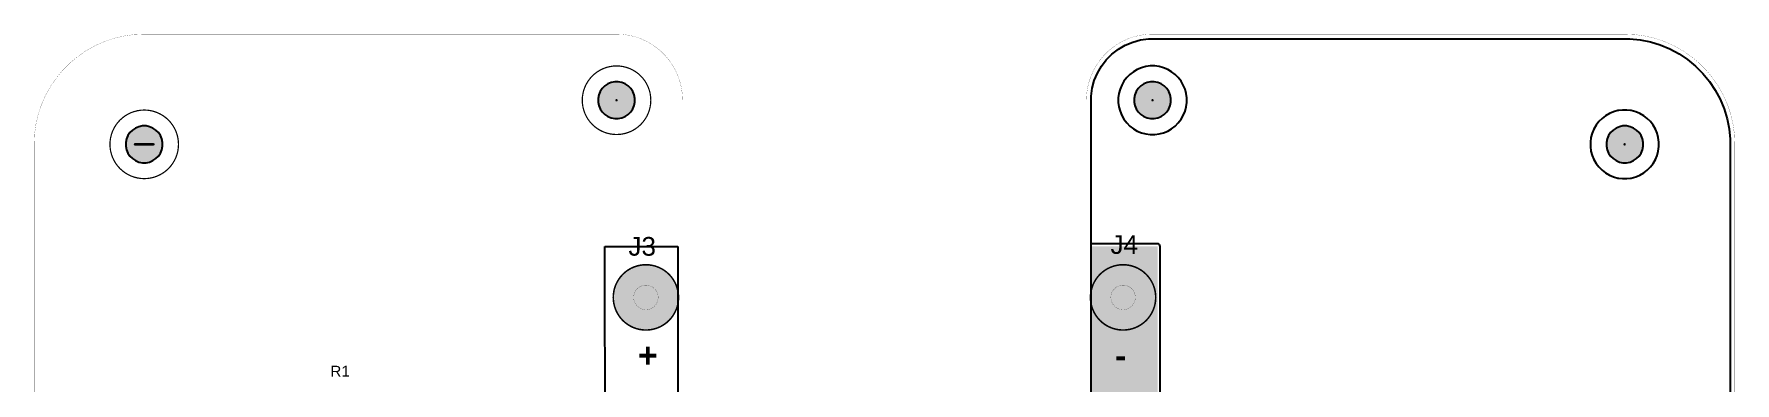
# Model space of a CAD drawing. Header units: inches. Extents: x 0 to 207, y -1 to 213.
# Drawn here: x -0.21 to 5.26, y 3.08 to 4.2 of the extents above; entities that cross this region are included whole.
import ezdxf

# ---------------------------------------------------------------- set-up
doc = ezdxf.new("R2010")
doc.units = ezdxf.units.IN
doc.header["$MEASUREMENT"] = 0
for name, color, linetype in [('Board Outline', 216, 'Continuous'), ('Bottom Layer', 5, 'Continuous'), ('Bottom Solder', 6, 'Continuous'), ('Dimension', 6, 'Continuous'), ('Multi-Layer', 9, 'Continuous'), ('Pad Holes', 156, 'Continuous'), ('Top Layer', 1, 'Continuous'), ('Top Overlay', 2, 'Continuous'), ('Top Paste', 8, 'Continuous'), ('Top Solder', 216, 'Continuous')]:
    doc.layers.add(name, color=color, linetype=linetype)
doc.styles.add('Arial', font='', dxfattribs={"height": 0.2})
doc.styles.add('Arial_Bold', font='', dxfattribs={"height": 0.2})
doc.styles.get('Arial').set_extended_font_data('Arial')
doc.styles.get('Arial_Bold').set_extended_font_data('Arial', bold=True)

# ---------------------------------------------------------------- blocks, each defined once
blk = doc.blocks.new('5___P___SMD_1')
at = {"layer": 'Top Layer'}
h = blk.add_hatch(color=1, dxfattribs=at)
edge = h.paths.add_edge_path()
edge.add_arc((0, 0), 0.0984, 0, 360)
at = {"layer": 'Top Paste'}
h = blk.add_hatch(color=8, dxfattribs=at)
edge = h.paths.add_edge_path()
edge.add_arc((0, 0), 0.0984, 0, 360)
at = {"layer": 'Top Solder'}
h = blk.add_hatch(color=216, dxfattribs=at)
edge = h.paths.add_edge_path()
edge.add_arc((0, 0), 0.1024, 0, 360)
at = {"layer": 'Top Overlay'}
for points in [[(0.105, 0, 0.005, 0.005, 1), (-0.105, 0, 0.005, 0.005, 1)], [(-0.1063, 0, 0.0025, 0.0025, 1), (-0.1038, 0, 0.0025, 0.0025, 1)], [(0.1038, 0, 0.0025, 0.0025, 1), (0.1063, 0, 0.0025, 0.0025, 1)]]:
    blk.add_lwpolyline(points, format="xyseb", close=True, dxfattribs=at)
blk = doc.blocks.new('5___P___SMD_2')
at = {"layer": 'Top Layer'}
h = blk.add_hatch(color=1, dxfattribs=at)
edge = h.paths.add_edge_path()
edge.add_arc((0, 0), 0.0984, 0, 360)
at = {"layer": 'Top Paste'}
h = blk.add_hatch(color=8, dxfattribs=at)
edge = h.paths.add_edge_path()
edge.add_arc((0, 0), 0.0984, 0, 360)
at = {"layer": 'Top Solder'}
h = blk.add_hatch(color=216, dxfattribs=at)
edge = h.paths.add_edge_path()
edge.add_arc((0, 0), 0.1024, 0, 360)
at = {"layer": 'Top Overlay'}
for points in [[(0.105, 0, 0.005, 0.005, 1), (-0.105, 0, 0.005, 0.005, 1)], [(-0.1063, 0, 0.0025, 0.0025, 1), (-0.1038, 0, 0.0025, 0.0025, 1)], [(0.1038, 0, 0.0025, 0.0025, 1), (0.1063, 0, 0.0025, 0.0025, 1)]]:
    blk.add_lwpolyline(points, format="xyseb", close=True, dxfattribs=at)

msp = doc.modelspace()

# ---------------------------------------------------------------- hatches: boundary and pattern name
at = {"layer": 'Bottom Solder'}
h = msp.add_hatch(color=6, dxfattribs=at)
edge = h.paths.add_edge_path()
edge.add_arc((1.6614, 3.9843), 0.004, 0, 360)
h = msp.add_hatch(color=6, dxfattribs=at)
edge = h.paths.add_edge_path()
edge.add_arc((3.386, 3.9843), 0.004, 0, 360)
h = msp.add_hatch(color=6, dxfattribs=at)
edge = h.paths.add_edge_path()
edge.add_arc((0.1117, 3.8425), 0.004, 90, 270)
edge.add_line((0.1117, 3.8385), (0.1717, 3.8385))
edge.add_arc((0.1717, 3.8425), 0.004, 270, 450)
edge.add_line((0.1717, 3.8465), (0.1117, 3.8465))
h = msp.add_hatch(color=6, dxfattribs=at)
edge = h.paths.add_edge_path()
edge.add_arc((4.9051, 3.8425), 0.004, 0, 360)
at = {"layer": 'Pad Holes'}
h = msp.add_hatch(color=7, dxfattribs=at)
edge = h.paths.add_edge_path()
edge.add_arc((1.6614, 3.9843), 0.061, 0, 360)
h = msp.add_hatch(color=7, dxfattribs=at)
edge = h.paths.add_edge_path()
edge.add_arc((3.386, 3.9843), 0.061, 0, 360)
h = msp.add_hatch(color=7, dxfattribs=at)
edge = h.paths.add_edge_path()
edge.add_arc((0.1417, 3.8425), 0.061, 0, 360)
h = msp.add_hatch(color=7, dxfattribs=at)
edge = h.paths.add_edge_path()
edge.add_arc((4.9051, 3.8425), 0.061, 0, 360)
at = {"layer": 'Top Layer'}
msp.add_hatch(color=1, dxfattribs=at).paths.add_polyline_path([(3.1875, 2.7036), (3.4025, 2.7036), (3.4025, 3.5145), (3.1875, 3.5145)])
at = {"layer": 'Top Solder'}
h = msp.add_hatch(color=216, dxfattribs=at)
edge = h.paths.add_edge_path()
edge.add_arc((1.6614, 3.9843), 0.004, 0, 360)
h = msp.add_hatch(color=216, dxfattribs=at)
edge = h.paths.add_edge_path()
edge.add_arc((3.386, 3.9843), 0.004, 0, 360)
h = msp.add_hatch(color=216, dxfattribs=at)
edge = h.paths.add_edge_path()
edge.add_arc((0.1117, 3.8425), 0.004, 90, 270)
edge.add_line((0.1117, 3.8385), (0.1717, 3.8385))
edge.add_arc((0.1717, 3.8425), 0.004, 270, 450)
edge.add_line((0.1717, 3.8465), (0.1117, 3.8465))
h = msp.add_hatch(color=216, dxfattribs=at)
edge = h.paths.add_edge_path()
edge.add_arc((4.9051, 3.8425), 0.004, 0, 360)

# ---------------------------------------------------------------- linework, layer by layer
at = {"layer": 'Board Outline'}
for points in [[(-0.2126, 3.8425, 0.0005, 0.0005, -0.414214), (0.1417, 4.1969, 0.0005, 0.0005, 0)], [(-0.2126, 3.8425, 0.0005, 0.0005, -0.414214), (0.1417, 4.1969, 0.0005, 0.0005, 0)], [(-0.2126, 3.8425, 0.0005, 0.0005, -0.414214), (0.1417, 4.1969, 0.0005, 0.0005, 0)], [(-0.2126, 3.8425, 0.0005, 0.0005, -0.414214), (0.1417, 4.1969, 0.0005, 0.0005, 0)], [(0.1417, 4.1969, 0.0005, 0.0005, 0), (1.6614, 4.1969, 0.0005, 0.0005, 0)], [(0.1417, 4.1969, 0.0005, 0.0005, 0), (1.6614, 4.1969, 0.0005, 0.0005, 0)], [(0.1417, 4.1969, 0.0005, 0.0005, 0), (1.6614, 4.1969, 0.0005, 0.0005, 0)], [(0.1417, 4.1969, 0.0005, 0.0005, 0), (1.6614, 4.1969, 0.0005, 0.0005, 0)], [(1.6614, 4.1969, 0.0005, 0.0005, -0.414214), (1.874, 3.9843, 0.0005, 0.0005, 0)], [(1.6614, 4.1969, 0.0005, 0.0005, -0.414214), (1.874, 3.9843, 0.0005, 0.0005, 0)], [(1.6614, 4.1969, 0.0005, 0.0005, -0.414214), (1.874, 3.9843, 0.0005, 0.0005, 0)], [(1.6614, 4.1969, 0.0005, 0.0005, -0.414214), (1.874, 3.9843, 0.0005, 0.0005, 0)], [(3.1732, 3.9843, 0.0005, 0.0005, -0.414214), (3.3858, 4.1969, 0.0005, 0.0005, 0)], [(3.1732, 3.9843, 0.0005, 0.0005, -0.414214), (3.3858, 4.1969, 0.0005, 0.0005, 0)], [(3.1732, 3.9843, 0.0005, 0.0005, -0.414214), (3.3858, 4.1969, 0.0005, 0.0005, 0)], [(3.1732, 3.9843, 0.0005, 0.0005, -0.414214), (3.3858, 4.1969, 0.0005, 0.0005, 0)], [(3.3858, 4.1969, 0.0005, 0.0005, 0), (4.9055, 4.1969, 0.0005, 0.0005, 0)], [(3.3858, 4.1969, 0.0005, 0.0005, 0), (4.9055, 4.1969, 0.0005, 0.0005, 0)], [(3.3858, 4.1969, 0.0005, 0.0005, 0), (4.9055, 4.1969, 0.0005, 0.0005, 0)], [(3.3858, 4.1969, 0.0005, 0.0005, 0), (4.9055, 4.1969, 0.0005, 0.0005, 0)], [(4.9055, 4.1969, 0.0005, 0.0005, -0.414214), (5.2598, 3.8425, 0.0005, 0.0005, 0)], [(4.9055, 4.1969, 0.0005, 0.0005, -0.414214), (5.2598, 3.8425, 0.0005, 0.0005, 0)], [(4.9055, 4.1969, 0.0005, 0.0005, -0.414214), (5.2598, 3.8425, 0.0005, 0.0005, 0)], [(4.9055, 4.1969, 0.0005, 0.0005, -0.414214), (5.2598, 3.8425, 0.0005, 0.0005, 0)], [(1.874, 1.4606, 0.0005, 0.0005, 0), (1.874, 3.9843, 0.0005, 0.0005, 0)], [(1.874, 1.4606, 0.0005, 0.0005, 0), (1.874, 3.9843, 0.0005, 0.0005, 0)], [(1.874, 1.4606, 0.0005, 0.0005, 0), (1.874, 3.9843, 0.0005, 0.0005, 0)], [(1.874, 1.4606, 0.0005, 0.0005, 0), (1.874, 3.9843, 0.0005, 0.0005, 0)], [(3.1732, 1.4606, 0.0005, 0.0005, 0), (3.1732, 3.9843, 0.0005, 0.0005, 0)], [(3.1732, 1.4606, 0.0005, 0.0005, 0), (3.1732, 3.9843, 0.0005, 0.0005, 0)], [(3.1732, 1.4606, 0.0005, 0.0005, 0), (3.1732, 3.9843, 0.0005, 0.0005, 0)], [(3.1732, 1.4606, 0.0005, 0.0005, 0), (3.1732, 3.9843, 0.0005, 0.0005, 0)], [(-0.2126, 0, 0.0005, 0.0005, 0), (-0.2126, 3.8425, 0.0005, 0.0005, 0)], [(-0.2126, 0, 0.0005, 0.0005, 0), (-0.2126, 3.8425, 0.0005, 0.0005, 0)], [(-0.2126, 0, 0.0005, 0.0005, 0), (-0.2126, 3.8425, 0.0005, 0.0005, 0)], [(-0.2126, 0, 0.0005, 0.0005, 0), (-0.2126, 3.8425, 0.0005, 0.0005, 0)], [(5.2598, 0, 0.0005, 0.0005, 0), (5.2598, 3.8425, 0.0005, 0.0005, 0)], [(5.2598, 0, 0.0005, 0.0005, 0), (5.2598, 3.8425, 0.0005, 0.0005, 0)], [(5.2598, 0, 0.0005, 0.0005, 0), (5.2598, 3.8425, 0.0005, 0.0005, 0)], [(5.2598, 0, 0.0005, 0.0005, 0), (5.2598, 3.8425, 0.0005, 0.0005, 0)]]:
    msp.add_lwpolyline(points, format="xyseb", dxfattribs=at)
for points in [[(0.1416, 4.1969, 0.00025, 0.00025, 1), (0.1419, 4.1969, 0.00025, 0.00025, 1)], [(0.1416, 4.1969, 0.00025, 0.00025, 1), (0.1419, 4.1969, 0.00025, 0.00025, 1)], [(0.1416, 4.1969, 0.00025, 0.00025, 1), (0.1419, 4.1969, 0.00025, 0.00025, 1)], [(0.1416, 4.1969, 0.00025, 0.00025, 1), (0.1419, 4.1969, 0.00025, 0.00025, 1)], [(0.1416, 4.1969, 0.00025, 0.00025, 1), (0.1419, 4.1969, 0.00025, 0.00025, 1)], [(0.1416, 4.1969, 0.00025, 0.00025, 1), (0.1419, 4.1969, 0.00025, 0.00025, 1)], [(0.1416, 4.1969, 0.00025, 0.00025, 1), (0.1419, 4.1969, 0.00025, 0.00025, 1)], [(0.1416, 4.1969, 0.00025, 0.00025, 1), (0.1419, 4.1969, 0.00025, 0.00025, 1)], [(1.6613, 4.1969, 0.00025, 0.00025, 1), (1.6615, 4.1969, 0.00025, 0.00025, 1)], [(1.6613, 4.1969, 0.00025, 0.00025, 1), (1.6615, 4.1969, 0.00025, 0.00025, 1)], [(1.6613, 4.1969, 0.00025, 0.00025, 1), (1.6615, 4.1969, 0.00025, 0.00025, 1)], [(1.6613, 4.1969, 0.00025, 0.00025, 1), (1.6615, 4.1969, 0.00025, 0.00025, 1)], [(1.6613, 4.1969, 0.00025, 0.00025, 1), (1.6615, 4.1969, 0.00025, 0.00025, 1)], [(1.6613, 4.1969, 0.00025, 0.00025, 1), (1.6615, 4.1969, 0.00025, 0.00025, 1)], [(1.6613, 4.1969, 0.00025, 0.00025, 1), (1.6615, 4.1969, 0.00025, 0.00025, 1)], [(1.6613, 4.1969, 0.00025, 0.00025, 1), (1.6615, 4.1969, 0.00025, 0.00025, 1)], [(3.3857, 4.1969, 0.00025, 0.00025, 1), (3.386, 4.1969, 0.00025, 0.00025, 1)], [(3.3857, 4.1969, 0.00025, 0.00025, 1), (3.386, 4.1969, 0.00025, 0.00025, 1)], [(3.3857, 4.1969, 0.00025, 0.00025, 1), (3.386, 4.1969, 0.00025, 0.00025, 1)], [(3.3857, 4.1969, 0.00025, 0.00025, 1), (3.386, 4.1969, 0.00025, 0.00025, 1)], [(3.3857, 4.1969, 0.00025, 0.00025, 1), (3.386, 4.1969, 0.00025, 0.00025, 1)], [(3.3857, 4.1969, 0.00025, 0.00025, 1), (3.386, 4.1969, 0.00025, 0.00025, 1)], [(3.3857, 4.1969, 0.00025, 0.00025, 1), (3.386, 4.1969, 0.00025, 0.00025, 1)], [(3.3857, 4.1969, 0.00025, 0.00025, 1), (3.386, 4.1969, 0.00025, 0.00025, 1)], [(4.9054, 4.1969, 0.00025, 0.00025, 1), (4.9056, 4.1969, 0.00025, 0.00025, 1)], [(4.9054, 4.1969, 0.00025, 0.00025, 1), (4.9056, 4.1969, 0.00025, 0.00025, 1)], [(4.9054, 4.1969, 0.00025, 0.00025, 1), (4.9056, 4.1969, 0.00025, 0.00025, 1)], [(4.9054, 4.1969, 0.00025, 0.00025, 1), (4.9056, 4.1969, 0.00025, 0.00025, 1)], [(4.9054, 4.1969, 0.00025, 0.00025, 1), (4.9056, 4.1969, 0.00025, 0.00025, 1)], [(4.9054, 4.1969, 0.00025, 0.00025, 1), (4.9056, 4.1969, 0.00025, 0.00025, 1)], [(4.9054, 4.1969, 0.00025, 0.00025, 1), (4.9056, 4.1969, 0.00025, 0.00025, 1)], [(4.9054, 4.1969, 0.00025, 0.00025, 1), (4.9056, 4.1969, 0.00025, 0.00025, 1)], [(1.8739, 3.9843, 0.00025, 0.00025, 1), (1.8741, 3.9843, 0.00025, 0.00025, 1)], [(1.8739, 3.9843, 0.00025, 0.00025, 1), (1.8741, 3.9843, 0.00025, 0.00025, 1)], [(1.8739, 3.9843, 0.00025, 0.00025, 1), (1.8741, 3.9843, 0.00025, 0.00025, 1)], [(1.8739, 3.9843, 0.00025, 0.00025, 1), (1.8741, 3.9843, 0.00025, 0.00025, 1)], [(1.8739, 3.9843, 0.00025, 0.00025, 1), (1.8741, 3.9843, 0.00025, 0.00025, 1)], [(1.8739, 3.9843, 0.00025, 0.00025, 1), (1.8741, 3.9843, 0.00025, 0.00025, 1)], [(1.8739, 3.9843, 0.00025, 0.00025, 1), (1.8741, 3.9843, 0.00025, 0.00025, 1)], [(1.8739, 3.9843, 0.00025, 0.00025, 1), (1.8741, 3.9843, 0.00025, 0.00025, 1)], [(3.1731, 3.9843, 0.00025, 0.00025, 1), (3.1734, 3.9843, 0.00025, 0.00025, 1)], [(3.1731, 3.9843, 0.00025, 0.00025, 1), (3.1734, 3.9843, 0.00025, 0.00025, 1)], [(3.1731, 3.9843, 0.00025, 0.00025, 1), (3.1734, 3.9843, 0.00025, 0.00025, 1)], [(3.1731, 3.9843, 0.00025, 0.00025, 1), (3.1734, 3.9843, 0.00025, 0.00025, 1)], [(3.1731, 3.9843, 0.00025, 0.00025, 1), (3.1734, 3.9843, 0.00025, 0.00025, 1)], [(3.1731, 3.9843, 0.00025, 0.00025, 1), (3.1734, 3.9843, 0.00025, 0.00025, 1)], [(3.1731, 3.9843, 0.00025, 0.00025, 1), (3.1734, 3.9843, 0.00025, 0.00025, 1)], [(3.1731, 3.9843, 0.00025, 0.00025, 1), (3.1734, 3.9843, 0.00025, 0.00025, 1)], [(-0.2127, 3.8425, 0.00025, 0.00025, 1), (-0.2125, 3.8425, 0.00025, 0.00025, 1)], [(-0.2127, 3.8425, 0.00025, 0.00025, 1), (-0.2125, 3.8425, 0.00025, 0.00025, 1)], [(-0.2127, 3.8425, 0.00025, 0.00025, 1), (-0.2125, 3.8425, 0.00025, 0.00025, 1)], [(-0.2127, 3.8425, 0.00025, 0.00025, 1), (-0.2125, 3.8425, 0.00025, 0.00025, 1)], [(-0.2127, 3.8425, 0.00025, 0.00025, 1), (-0.2125, 3.8425, 0.00025, 0.00025, 1)], [(-0.2127, 3.8425, 0.00025, 0.00025, 1), (-0.2125, 3.8425, 0.00025, 0.00025, 1)], [(-0.2127, 3.8425, 0.00025, 0.00025, 1), (-0.2125, 3.8425, 0.00025, 0.00025, 1)], [(-0.2127, 3.8425, 0.00025, 0.00025, 1), (-0.2125, 3.8425, 0.00025, 0.00025, 1)], [(5.2597, 3.8425, 0.00025, 0.00025, 1), (5.26, 3.8425, 0.00025, 0.00025, 1)], [(5.2597, 3.8425, 0.00025, 0.00025, 1), (5.26, 3.8425, 0.00025, 0.00025, 1)], [(5.2597, 3.8425, 0.00025, 0.00025, 1), (5.26, 3.8425, 0.00025, 0.00025, 1)], [(5.2597, 3.8425, 0.00025, 0.00025, 1), (5.26, 3.8425, 0.00025, 0.00025, 1)], [(5.2597, 3.8425, 0.00025, 0.00025, 1), (5.26, 3.8425, 0.00025, 0.00025, 1)], [(5.2597, 3.8425, 0.00025, 0.00025, 1), (5.26, 3.8425, 0.00025, 0.00025, 1)], [(5.2597, 3.8425, 0.00025, 0.00025, 1), (5.26, 3.8425, 0.00025, 0.00025, 1)], [(5.2597, 3.8425, 0.00025, 0.00025, 1), (5.26, 3.8425, 0.00025, 0.00025, 1)], [(1.7953, 3.3504, 0.0005, 0.0005, 1), (1.7165, 3.3504, 0.0005, 0.0005, 1)], [(1.7953, 3.3504, 0.0005, 0.0005, 1), (1.7165, 3.3504, 0.0005, 0.0005, 1)], [(1.7953, 3.3504, 0.0005, 0.0005, 1), (1.7165, 3.3504, 0.0005, 0.0005, 1)], [(1.7953, 3.3504, 0.0005, 0.0005, 1), (1.7165, 3.3504, 0.0005, 0.0005, 1)], [(1.7164, 3.3504, 0.00025, 0.00025, 1), (1.7167, 3.3504, 0.00025, 0.00025, 1)], [(1.7164, 3.3504, 0.00025, 0.00025, 1), (1.7167, 3.3504, 0.00025, 0.00025, 1)], [(1.7164, 3.3504, 0.00025, 0.00025, 1), (1.7167, 3.3504, 0.00025, 0.00025, 1)], [(1.7164, 3.3504, 0.00025, 0.00025, 1), (1.7167, 3.3504, 0.00025, 0.00025, 1)], [(1.7952, 3.3504, 0.00025, 0.00025, 1), (1.7954, 3.3504, 0.00025, 0.00025, 1)], [(1.7952, 3.3504, 0.00025, 0.00025, 1), (1.7954, 3.3504, 0.00025, 0.00025, 1)], [(1.7952, 3.3504, 0.00025, 0.00025, 1), (1.7954, 3.3504, 0.00025, 0.00025, 1)], [(1.7952, 3.3504, 0.00025, 0.00025, 1), (1.7954, 3.3504, 0.00025, 0.00025, 1)], [(3.3307, 3.3504, 0.0005, 0.0005, 1), (3.252, 3.3504, 0.0005, 0.0005, 1)], [(3.3307, 3.3504, 0.0005, 0.0005, 1), (3.252, 3.3504, 0.0005, 0.0005, 1)], [(3.3307, 3.3504, 0.0005, 0.0005, 1), (3.252, 3.3504, 0.0005, 0.0005, 1)], [(3.3307, 3.3504, 0.0005, 0.0005, 1), (3.252, 3.3504, 0.0005, 0.0005, 1)], [(3.2518, 3.3504, 0.00025, 0.00025, 1), (3.2521, 3.3504, 0.00025, 0.00025, 1)], [(3.2518, 3.3504, 0.00025, 0.00025, 1), (3.2521, 3.3504, 0.00025, 0.00025, 1)], [(3.2518, 3.3504, 0.00025, 0.00025, 1), (3.2521, 3.3504, 0.00025, 0.00025, 1)], [(3.2518, 3.3504, 0.00025, 0.00025, 1), (3.2521, 3.3504, 0.00025, 0.00025, 1)], [(3.3306, 3.3504, 0.00025, 0.00025, 1), (3.3308, 3.3504, 0.00025, 0.00025, 1)], [(3.3306, 3.3504, 0.00025, 0.00025, 1), (3.3308, 3.3504, 0.00025, 0.00025, 1)], [(3.3306, 3.3504, 0.00025, 0.00025, 1), (3.3308, 3.3504, 0.00025, 0.00025, 1)], [(3.3306, 3.3504, 0.00025, 0.00025, 1), (3.3308, 3.3504, 0.00025, 0.00025, 1)]]:
    msp.add_lwpolyline(points, format="xyseb", close=True, dxfattribs=at)
at = {"layer": 'Bottom Layer'}
for p, q in [((3.276, 4.1487), (3.2984, 4.1616)), ((3.2984, 4.1616), (3.3223, 4.1715)), ((3.3223, 4.1715), (3.3473, 4.1782)), ((3.3473, 4.1782), (3.3729, 4.1816)), ((3.3729, 4.1816), (3.3858, 4.1816)), ((3.3858, 4.1816), (4.9055, 4.1816)), ((4.9055, 4.1816), (4.9222, 4.1816)), ((4.9222, 4.1816), (4.9553, 4.1783)), ((4.9553, 4.1783), (4.988, 4.1718)), ((4.988, 4.1718), (5.0199, 4.1621)), ((5.0199, 4.1621), (5.0506, 4.1494)), ((3.2214, 4.0941), (3.2372, 4.1146)), ((3.2372, 4.1146), (3.2555, 4.1329)), ((3.2555, 4.1329), (3.276, 4.1487)), ((5.0506, 4.1494), (5.08, 4.1337)), ((5.08, 4.1337), (5.1077, 4.1152)), ((5.1077, 4.1152), (5.1335, 4.094)), ((3.1986, 4.0478), (3.2085, 4.0717)), ((3.2085, 4.0717), (3.2214, 4.0941)), ((3.3029, 4.0571), (3.2941, 4.0456)), ((3.3029, 4.0571), (3.2941, 4.0456)), ((3.3131, 4.0673), (3.3029, 4.0571)), ((3.3131, 4.0673), (3.3029, 4.0571)), ((3.3246, 4.0761), (3.3131, 4.0673)), ((3.3246, 4.0761), (3.3131, 4.0673)), ((3.3371, 4.0833), (3.3246, 4.0761)), ((3.3371, 4.0833), (3.3246, 4.0761)), ((3.3505, 4.0889), (3.3371, 4.0833)), ((3.3505, 4.0889), (3.3371, 4.0833)), ((3.3644, 4.0926), (3.3505, 4.0889)), ((3.3644, 4.0926), (3.3505, 4.0889)), ((3.3787, 4.0945), (3.3644, 4.0926)), ((3.3787, 4.0945), (3.3644, 4.0926)), ((3.386, 4.0945), (3.3787, 4.0945)), ((3.3932, 4.0945), (3.3787, 4.0945)), ((3.3932, 4.0945), (3.386, 4.0945)), ((3.4075, 4.0926), (3.3932, 4.0945)), ((3.4075, 4.0926), (3.3932, 4.0945)), ((3.4215, 4.0889), (3.4075, 4.0926)), ((3.4215, 4.0889), (3.4075, 4.0926)), ((3.4348, 4.0833), (3.4215, 4.0889)), ((3.4348, 4.0833), (3.4215, 4.0889)), ((3.4473, 4.0761), (3.4348, 4.0833)), ((3.4473, 4.0761), (3.4348, 4.0833)), ((3.4588, 4.0673), (3.4473, 4.0761)), ((3.4588, 4.0673), (3.4473, 4.0761)), ((3.469, 4.0571), (3.4588, 4.0673)), ((3.469, 4.0571), (3.4588, 4.0673)), ((3.4778, 4.0456), (3.469, 4.0571)), ((3.4778, 4.0456), (3.469, 4.0571)), ((5.1335, 4.094), (5.157, 4.0705)), ((5.157, 4.0705), (5.1782, 4.0447)), ((3.1885, 3.9972), (3.1919, 4.0228)), ((3.1885, 3.9843), (3.1885, 3.9972)), ((3.1919, 4.0228), (3.1986, 4.0478)), ((3.2776, 4.0058), (3.2757, 3.9915)), ((3.2776, 4.0058), (3.2757, 3.9915)), ((3.2814, 4.0198), (3.2776, 4.0058)), ((3.2814, 4.0198), (3.2776, 4.0058)), ((3.2869, 4.0331), (3.2814, 4.0198)), ((3.2869, 4.0331), (3.2814, 4.0198)), ((3.2941, 4.0456), (3.2869, 4.0331)), ((3.2941, 4.0456), (3.2869, 4.0331)), ((3.485, 4.0331), (3.4778, 4.0456)), ((3.485, 4.0331), (3.4778, 4.0456)), ((3.4906, 4.0198), (3.485, 4.0331)), ((3.4906, 4.0198), (3.485, 4.0331)), ((3.4943, 4.0058), (3.4906, 4.0198)), ((3.4943, 4.0058), (3.4906, 4.0198)), ((3.4962, 3.9915), (3.4943, 4.0058)), ((3.4962, 3.9915), (3.4943, 4.0058)), ((5.1782, 4.0447), (5.1967, 4.017)), ((5.1967, 4.017), (5.2124, 3.9877)), ((3.1885, 1.4606), (3.1885, 3.9843)), ((3.2757, 3.9915), (3.2757, 3.9843)), ((3.2757, 3.9915), (3.2757, 3.977)), ((3.2757, 3.9843), (3.2757, 3.9843)), ((3.2757, 3.9843), (3.2757, 3.977)), ((3.2757, 3.977), (3.2776, 3.9627)), ((3.2757, 3.977), (3.2776, 3.9627)), ((3.2776, 3.9627), (3.2814, 3.9487)), ((3.2776, 3.9627), (3.2814, 3.9487)), ((3.2814, 3.9487), (3.2869, 3.9354)), ((3.2814, 3.9487), (3.2869, 3.9354)), ((3.485, 3.9354), (3.4906, 3.9487)), ((3.485, 3.9354), (3.4906, 3.9487)), ((3.4906, 3.9487), (3.4943, 3.9627)), ((3.4906, 3.9487), (3.4943, 3.9627)), ((3.4943, 3.9627), (3.4962, 3.977)), ((3.4943, 3.9627), (3.4962, 3.977)), ((3.4962, 3.9843), (3.4962, 3.9915)), ((3.4962, 3.977), (3.4962, 3.9915)), ((3.4962, 3.977), (3.4962, 3.9843)), ((4.8562, 3.9416), (4.8437, 3.9344)), ((4.8562, 3.9416), (4.8437, 3.9344)), ((4.8696, 3.9471), (4.8562, 3.9416)), ((4.8696, 3.9471), (4.8562, 3.9416)), ((4.8835, 3.9509), (4.8696, 3.9471)), ((4.8835, 3.9509), (4.8696, 3.9471)), ((4.8979, 3.9528), (4.8835, 3.9509)), ((4.8979, 3.9528), (4.8835, 3.9509)), ((4.9051, 3.9528), (4.8979, 3.9528)), ((4.9123, 3.9528), (4.8979, 3.9528)), ((4.9123, 3.9528), (4.9051, 3.9528)), ((4.9266, 3.9509), (4.9123, 3.9528)), ((4.9266, 3.9509), (4.9123, 3.9528)), ((4.9406, 3.9471), (4.9266, 3.9509)), ((4.9406, 3.9471), (4.9266, 3.9509)), ((4.954, 3.9416), (4.9406, 3.9471)), ((4.954, 3.9416), (4.9406, 3.9471)), ((4.9665, 3.9344), (4.954, 3.9416)), ((4.9665, 3.9344), (4.954, 3.9416)), ((5.2124, 3.9877), (5.2251, 3.9569)), ((5.2251, 3.9569), (5.2348, 3.925)), ((3.2869, 3.9354), (3.2941, 3.9229)), ((3.2869, 3.9354), (3.2941, 3.9229)), ((3.2941, 3.9229), (3.3029, 3.9114)), ((3.2941, 3.9229), (3.3029, 3.9114)), ((3.3029, 3.9114), (3.3131, 3.9012)), ((3.3029, 3.9114), (3.3131, 3.9012)), ((3.3131, 3.9012), (3.3246, 3.8924)), ((3.3131, 3.9012), (3.3246, 3.8924)), ((3.3246, 3.8924), (3.3371, 3.8852)), ((3.3246, 3.8924), (3.3371, 3.8852)), ((3.4348, 3.8852), (3.4473, 3.8924)), ((3.4348, 3.8852), (3.4473, 3.8924)), ((3.4473, 3.8924), (3.4588, 3.9012)), ((3.4473, 3.8924), (3.4588, 3.9012)), ((3.4588, 3.9012), (3.469, 3.9114)), ((3.4588, 3.9012), (3.469, 3.9114)), ((3.469, 3.9114), (3.4778, 3.9229)), ((3.469, 3.9114), (3.4778, 3.9229)), ((3.4778, 3.9229), (3.485, 3.9354)), ((3.4778, 3.9229), (3.485, 3.9354)), ((4.806, 3.8914), (4.8005, 3.878)), ((4.806, 3.8914), (4.8005, 3.878)), ((4.8132, 3.9039), (4.806, 3.8914)), ((4.8132, 3.9039), (4.806, 3.8914)), ((4.822, 3.9154), (4.8132, 3.9039)), ((4.822, 3.9154), (4.8132, 3.9039)), ((4.8323, 3.9256), (4.822, 3.9154)), ((4.8323, 3.9256), (4.822, 3.9154)), ((4.8437, 3.9344), (4.8323, 3.9256)), ((4.8437, 3.9344), (4.8323, 3.9256)), ((4.9779, 3.9256), (4.9665, 3.9344)), ((4.9779, 3.9256), (4.9665, 3.9344)), ((4.9882, 3.9154), (4.9779, 3.9256)), ((4.9882, 3.9154), (4.9779, 3.9256)), ((4.997, 3.9039), (4.9882, 3.9154)), ((4.997, 3.9039), (4.9882, 3.9154)), ((5.0042, 3.8914), (4.997, 3.9039)), ((5.0042, 3.8914), (4.997, 3.9039)), ((5.0097, 3.878), (5.0042, 3.8914)), ((5.0097, 3.878), (5.0042, 3.8914)), ((5.2348, 3.925), (5.2413, 3.8923)), ((5.2413, 3.8923), (5.2445, 3.8592)), ((3.3371, 3.8852), (3.3505, 3.8796)), ((3.3371, 3.8852), (3.3505, 3.8796)), ((3.3505, 3.8796), (3.3644, 3.8759)), ((3.3505, 3.8796), (3.3644, 3.8759)), ((3.3644, 3.8759), (3.3787, 3.874)), ((3.3644, 3.8759), (3.3787, 3.874)), ((3.3787, 3.874), (3.386, 3.874)), ((3.3787, 3.874), (3.3932, 3.874)), ((3.386, 3.874), (3.3932, 3.874)), ((3.3932, 3.874), (3.4075, 3.8759)), ((3.3932, 3.874), (3.4075, 3.8759)), ((3.4075, 3.8759), (3.4215, 3.8796)), ((3.4075, 3.8759), (3.4215, 3.8796)), ((3.4215, 3.8796), (3.4348, 3.8852)), ((3.4215, 3.8796), (3.4348, 3.8852)), ((4.7967, 3.8641), (4.7949, 3.8497)), ((4.7967, 3.8641), (4.7949, 3.8497)), ((4.7949, 3.8497), (4.7949, 3.8425)), ((4.7949, 3.8497), (4.7949, 3.8353)), ((4.7949, 3.8425), (4.7949, 3.8425)), ((4.7949, 3.8425), (4.7949, 3.8353)), ((4.7949, 3.8353), (4.7967, 3.821)), ((4.7949, 3.8353), (4.7967, 3.821)), ((4.8005, 3.878), (4.7967, 3.8641)), ((4.8005, 3.878), (4.7967, 3.8641)), ((5.0134, 3.8641), (5.0097, 3.878)), ((5.0134, 3.8641), (5.0097, 3.878)), ((5.0153, 3.8497), (5.0134, 3.8641)), ((5.0153, 3.8497), (5.0134, 3.8641)), ((5.0134, 3.821), (5.0153, 3.8353)), ((5.0134, 3.821), (5.0153, 3.8353)), ((5.0153, 3.8425), (5.0153, 3.8497)), ((5.0153, 3.8353), (5.0153, 3.8497)), ((5.0153, 3.8353), (5.0153, 3.8425)), ((5.2445, 3.8592), (5.2445, 3.8425)), ((5.2445, 3.8425), (5.2445, 0)), ((4.7967, 3.821), (4.8005, 3.807)), ((4.7967, 3.821), (4.8005, 3.807)), ((4.8005, 3.807), (4.806, 3.7937)), ((4.8005, 3.807), (4.806, 3.7937)), ((4.806, 3.7937), (4.8132, 3.7811)), ((4.806, 3.7937), (4.8132, 3.7811)), ((4.8132, 3.7811), (4.822, 3.7697)), ((4.8132, 3.7811), (4.822, 3.7697)), ((4.9882, 3.7697), (4.997, 3.7811)), ((4.9882, 3.7697), (4.997, 3.7811)), ((4.997, 3.7811), (5.0042, 3.7937)), ((4.997, 3.7811), (5.0042, 3.7937)), ((5.0042, 3.7937), (5.0097, 3.807)), ((5.0042, 3.7937), (5.0097, 3.807)), ((5.0097, 3.807), (5.0134, 3.821)), ((5.0097, 3.807), (5.0134, 3.821)), ((4.822, 3.7697), (4.8323, 3.7595)), ((4.822, 3.7697), (4.8323, 3.7595)), ((4.8323, 3.7595), (4.8437, 3.7507)), ((4.8323, 3.7595), (4.8437, 3.7507)), ((4.8437, 3.7507), (4.8562, 3.7434)), ((4.8437, 3.7507), (4.8562, 3.7434)), ((4.8562, 3.7434), (4.8696, 3.7379)), ((4.8562, 3.7434), (4.8696, 3.7379)), ((4.8696, 3.7379), (4.8835, 3.7342)), ((4.8696, 3.7379), (4.8835, 3.7342)), ((4.8835, 3.7342), (4.8979, 3.7323)), ((4.8835, 3.7342), (4.8979, 3.7323)), ((4.8979, 3.7323), (4.9051, 3.7323)), ((4.8979, 3.7323), (4.9123, 3.7323)), ((4.9051, 3.7323), (4.9123, 3.7323)), ((4.9123, 3.7323), (4.9266, 3.7342)), ((4.9123, 3.7323), (4.9266, 3.7342)), ((4.9266, 3.7342), (4.9406, 3.7379)), ((4.9266, 3.7342), (4.9406, 3.7379)), ((4.9406, 3.7379), (4.954, 3.7434)), ((4.9406, 3.7379), (4.954, 3.7434)), ((4.954, 3.7434), (4.9665, 3.7507)), ((4.954, 3.7434), (4.9665, 3.7507)), ((4.9665, 3.7507), (4.9779, 3.7595)), ((4.9665, 3.7507), (4.9779, 3.7595)), ((4.9779, 3.7595), (4.9882, 3.7697)), ((4.9779, 3.7595), (4.9882, 3.7697))]:
    msp.add_line(p, q, dxfattribs=at)
at = {"layer": 'Dimension'}
for points in [[(1.7205, 3.9843, 0.0005, 0.0005, 1), (1.6024, 3.9843, 0.0005, 0.0005, 1)], [(1.7205, 3.9843, 0.0005, 0.0005, 1), (1.6024, 3.9843, 0.0005, 0.0005, 1)], [(1.7205, 3.9843, 0.0005, 0.0005, 1), (1.6024, 3.9843, 0.0005, 0.0005, 1)], [(1.7205, 3.9843, 0.0005, 0.0005, 1), (1.6024, 3.9843, 0.0005, 0.0005, 1)], [(3.4449, 3.9843, 0.0005, 0.0005, 1), (3.3268, 3.9843, 0.0005, 0.0005, 1)], [(3.4449, 3.9843, 0.0005, 0.0005, 1), (3.3268, 3.9843, 0.0005, 0.0005, 1)], [(3.4449, 3.9843, 0.0005, 0.0005, 1), (3.3268, 3.9843, 0.0005, 0.0005, 1)], [(3.4449, 3.9843, 0.0005, 0.0005, 1), (3.3268, 3.9843, 0.0005, 0.0005, 1)], [(1.6022, 3.9843, 0.00025, 0.00025, 1), (1.6025, 3.9843, 0.00025, 0.00025, 1)], [(1.6022, 3.9843, 0.00025, 0.00025, 1), (1.6025, 3.9843, 0.00025, 0.00025, 1)], [(1.6022, 3.9843, 0.00025, 0.00025, 1), (1.6025, 3.9843, 0.00025, 0.00025, 1)], [(1.6022, 3.9843, 0.00025, 0.00025, 1), (1.6025, 3.9843, 0.00025, 0.00025, 1)], [(1.7203, 3.9843, 0.00025, 0.00025, 1), (1.7206, 3.9843, 0.00025, 0.00025, 1)], [(1.7203, 3.9843, 0.00025, 0.00025, 1), (1.7206, 3.9843, 0.00025, 0.00025, 1)], [(1.7203, 3.9843, 0.00025, 0.00025, 1), (1.7206, 3.9843, 0.00025, 0.00025, 1)], [(1.7203, 3.9843, 0.00025, 0.00025, 1), (1.7206, 3.9843, 0.00025, 0.00025, 1)], [(3.3266, 3.9843, 0.00025, 0.00025, 1), (3.3269, 3.9843, 0.00025, 0.00025, 1)], [(3.3266, 3.9843, 0.00025, 0.00025, 1), (3.3269, 3.9843, 0.00025, 0.00025, 1)], [(3.3266, 3.9843, 0.00025, 0.00025, 1), (3.3269, 3.9843, 0.00025, 0.00025, 1)], [(3.3266, 3.9843, 0.00025, 0.00025, 1), (3.3269, 3.9843, 0.00025, 0.00025, 1)], [(3.4448, 3.9843, 0.00025, 0.00025, 1), (3.445, 3.9843, 0.00025, 0.00025, 1)], [(3.4448, 3.9843, 0.00025, 0.00025, 1), (3.445, 3.9843, 0.00025, 0.00025, 1)], [(3.4448, 3.9843, 0.00025, 0.00025, 1), (3.445, 3.9843, 0.00025, 0.00025, 1)], [(3.4448, 3.9843, 0.00025, 0.00025, 1), (3.445, 3.9843, 0.00025, 0.00025, 1)], [(0.2008, 3.8425, 0.0005, 0.0005, 1), (0.0827, 3.8425, 0.0005, 0.0005, 1)], [(0.2008, 3.8425, 0.0005, 0.0005, 1), (0.0827, 3.8425, 0.0005, 0.0005, 1)], [(0.2008, 3.8425, 0.0005, 0.0005, 1), (0.0827, 3.8425, 0.0005, 0.0005, 1)], [(0.2008, 3.8425, 0.0005, 0.0005, 1), (0.0827, 3.8425, 0.0005, 0.0005, 1)], [(4.9646, 3.8425, 0.0005, 0.0005, 1), (4.8465, 3.8425, 0.0005, 0.0005, 1)], [(4.9646, 3.8425, 0.0005, 0.0005, 1), (4.8465, 3.8425, 0.0005, 0.0005, 1)], [(4.9646, 3.8425, 0.0005, 0.0005, 1), (4.8465, 3.8425, 0.0005, 0.0005, 1)], [(4.9646, 3.8425, 0.0005, 0.0005, 1), (4.8465, 3.8425, 0.0005, 0.0005, 1)], [(0.0826, 3.8425, 0.00025, 0.00025, 1), (0.0828, 3.8425, 0.00025, 0.00025, 1)], [(0.0826, 3.8425, 0.00025, 0.00025, 1), (0.0828, 3.8425, 0.00025, 0.00025, 1)], [(0.0826, 3.8425, 0.00025, 0.00025, 1), (0.0828, 3.8425, 0.00025, 0.00025, 1)], [(0.0826, 3.8425, 0.00025, 0.00025, 1), (0.0828, 3.8425, 0.00025, 0.00025, 1)], [(0.2007, 3.8425, 0.00025, 0.00025, 1), (0.2009, 3.8425, 0.00025, 0.00025, 1)], [(0.2007, 3.8425, 0.00025, 0.00025, 1), (0.2009, 3.8425, 0.00025, 0.00025, 1)], [(0.2007, 3.8425, 0.00025, 0.00025, 1), (0.2009, 3.8425, 0.00025, 0.00025, 1)], [(0.2007, 3.8425, 0.00025, 0.00025, 1), (0.2009, 3.8425, 0.00025, 0.00025, 1)], [(4.8463, 3.8425, 0.00025, 0.00025, 1), (4.8466, 3.8425, 0.00025, 0.00025, 1)], [(4.8463, 3.8425, 0.00025, 0.00025, 1), (4.8466, 3.8425, 0.00025, 0.00025, 1)], [(4.8463, 3.8425, 0.00025, 0.00025, 1), (4.8466, 3.8425, 0.00025, 0.00025, 1)], [(4.8463, 3.8425, 0.00025, 0.00025, 1), (4.8466, 3.8425, 0.00025, 0.00025, 1)], [(4.9644, 3.8425, 0.00025, 0.00025, 1), (4.9647, 3.8425, 0.00025, 0.00025, 1)], [(4.9644, 3.8425, 0.00025, 0.00025, 1), (4.9647, 3.8425, 0.00025, 0.00025, 1)], [(4.9644, 3.8425, 0.00025, 0.00025, 1), (4.9647, 3.8425, 0.00025, 0.00025, 1)], [(4.9644, 3.8425, 0.00025, 0.00025, 1), (4.9647, 3.8425, 0.00025, 0.00025, 1)]]:
    msp.add_lwpolyline(points, format="xyseb", close=True, dxfattribs=at)
at = {"layer": 'Multi-Layer'}
for p, q in [((1.6046, 4.0015), (1.6024, 3.9901)), ((1.6091, 4.0122), (1.6046, 4.0015)), ((1.6155, 4.0219), (1.6091, 4.0122)), ((1.6238, 4.0301), (1.6155, 4.0219)), ((1.6334, 4.0366), (1.6238, 4.0301)), ((1.6442, 4.041), (1.6334, 4.0366)), ((1.6556, 4.0433), (1.6442, 4.041)), ((1.6614, 4.0433), (1.6556, 4.0433)), ((1.6672, 4.0433), (1.6614, 4.0433)), ((1.6786, 4.041), (1.6672, 4.0433)), ((1.6894, 4.0366), (1.6786, 4.041)), ((1.6991, 4.0301), (1.6894, 4.0366)), ((1.7073, 4.0219), (1.6991, 4.0301)), ((1.7138, 4.0122), (1.7073, 4.0219)), ((1.7182, 4.0015), (1.7138, 4.0122)), ((1.7205, 3.9901), (1.7182, 4.0015)), ((3.329, 4.0015), (3.3268, 3.9901)), ((3.3335, 4.0122), (3.329, 4.0015)), ((3.34, 4.0219), (3.3335, 4.0122)), ((3.3482, 4.0301), (3.34, 4.0219)), ((3.3579, 4.0366), (3.3482, 4.0301)), ((3.3686, 4.041), (3.3579, 4.0366)), ((3.38, 4.0433), (3.3686, 4.041)), ((3.3858, 4.0433), (3.38, 4.0433)), ((3.3916, 4.0433), (3.3858, 4.0433)), ((3.4031, 4.041), (3.3916, 4.0433)), ((3.4138, 4.0366), (3.4031, 4.041)), ((3.4235, 4.0301), (3.4138, 4.0366)), ((3.4317, 4.0219), (3.4235, 4.0301)), ((3.4382, 4.0122), (3.4317, 4.0219)), ((3.4426, 4.0015), (3.4382, 4.0122)), ((3.4449, 3.9901), (3.4426, 4.0015)), ((1.6024, 3.9901), (1.6024, 3.9843)), ((1.6024, 3.9843), (1.6024, 3.9843)), ((1.6024, 3.9843), (1.6024, 3.9784)), ((1.6024, 3.9784), (1.6046, 3.967)), ((1.6046, 3.967), (1.6091, 3.9563)), ((1.6091, 3.9563), (1.6155, 3.9466)), ((1.6155, 3.9466), (1.6238, 3.9384)), ((1.6991, 3.9384), (1.7073, 3.9466)), ((1.7073, 3.9466), (1.7138, 3.9563)), ((1.7138, 3.9563), (1.7182, 3.967)), ((1.7182, 3.967), (1.7205, 3.9784)), ((1.7205, 3.9843), (1.7205, 3.9901)), ((1.7205, 3.9784), (1.7205, 3.9843)), ((3.3268, 3.9901), (3.3268, 3.9843)), ((3.3268, 3.9843), (3.3268, 3.9843)), ((3.3268, 3.9843), (3.3268, 3.9784)), ((3.3268, 3.9784), (3.329, 3.967)), ((3.329, 3.967), (3.3335, 3.9563)), ((3.3335, 3.9563), (3.34, 3.9466)), ((3.34, 3.9466), (3.3482, 3.9384)), ((3.4235, 3.9384), (3.4317, 3.9466)), ((3.4317, 3.9466), (3.4382, 3.9563)), ((3.4382, 3.9563), (3.4426, 3.967)), ((3.4426, 3.967), (3.4449, 3.9784)), ((3.4449, 3.9843), (3.4449, 3.9901)), ((3.4449, 3.9784), (3.4449, 3.9843)), ((0.1041, 3.8884), (0.0959, 3.8802)), ((0.1138, 3.8949), (0.1041, 3.8884)), ((0.1245, 3.8993), (0.1138, 3.8949)), ((0.1359, 3.9016), (0.1245, 3.8993)), ((0.1417, 3.9016), (0.1359, 3.9016)), ((0.1475, 3.9016), (0.1417, 3.9016)), ((0.159, 3.8993), (0.1475, 3.9016)), ((0.1697, 3.8949), (0.159, 3.8993)), ((0.1794, 3.8884), (0.1697, 3.8949)), ((0.1876, 3.8802), (0.1794, 3.8884)), ((1.6238, 3.9384), (1.6334, 3.9319)), ((1.6334, 3.9319), (1.6442, 3.9275)), ((1.6442, 3.9275), (1.6556, 3.9252)), ((1.6556, 3.9252), (1.6614, 3.9252)), ((1.6614, 3.9252), (1.6672, 3.9252)), ((1.6672, 3.9252), (1.6786, 3.9275)), ((1.6786, 3.9275), (1.6894, 3.9319)), ((1.6894, 3.9319), (1.6991, 3.9384)), ((3.3482, 3.9384), (3.3579, 3.9319)), ((3.3579, 3.9319), (3.3686, 3.9275)), ((3.3686, 3.9275), (3.38, 3.9252)), ((3.38, 3.9252), (3.3858, 3.9252)), ((3.3858, 3.9252), (3.3916, 3.9252)), ((3.3916, 3.9252), (3.4031, 3.9275)), ((3.4031, 3.9275), (3.4138, 3.9319)), ((3.4138, 3.9319), (3.4235, 3.9384)), ((4.8679, 3.8884), (4.8596, 3.8802)), ((4.8775, 3.8949), (4.8679, 3.8884)), ((4.8883, 3.8993), (4.8775, 3.8949)), ((4.8997, 3.9016), (4.8883, 3.8993)), ((4.9055, 3.9016), (4.8997, 3.9016)), ((4.9113, 3.9016), (4.9055, 3.9016)), ((4.9227, 3.8993), (4.9113, 3.9016)), ((4.9335, 3.8949), (4.9227, 3.8993)), ((4.9432, 3.8884), (4.9335, 3.8949)), ((4.9514, 3.8802), (4.9432, 3.8884)), ((0.0849, 3.8597), (0.0827, 3.8483)), ((0.0827, 3.8483), (0.0827, 3.8425)), ((0.0827, 3.8425), (0.0827, 3.8425)), ((0.0827, 3.8425), (0.0827, 3.8367)), ((0.0827, 3.8367), (0.0849, 3.8253)), ((0.0894, 3.8705), (0.0849, 3.8597)), ((0.0959, 3.8802), (0.0894, 3.8705)), ((0.1941, 3.8705), (0.1876, 3.8802)), ((0.1985, 3.8597), (0.1941, 3.8705)), ((0.2008, 3.8483), (0.1985, 3.8597)), ((0.1985, 3.8253), (0.2008, 3.8367)), ((0.2008, 3.8425), (0.2008, 3.8483)), ((0.2008, 3.8367), (0.2008, 3.8425)), ((4.8487, 3.8597), (4.8465, 3.8483)), ((4.8465, 3.8483), (4.8465, 3.8425)), ((4.8465, 3.8425), (4.8465, 3.8425)), ((4.8465, 3.8425), (4.8465, 3.8367)), ((4.8465, 3.8367), (4.8487, 3.8253)), ((4.8532, 3.8705), (4.8487, 3.8597)), ((4.8596, 3.8802), (4.8532, 3.8705)), ((4.9578, 3.8705), (4.9514, 3.8802)), ((4.9623, 3.8597), (4.9578, 3.8705)), ((4.9646, 3.8483), (4.9623, 3.8597)), ((4.9623, 3.8253), (4.9646, 3.8367)), ((4.9646, 3.8425), (4.9646, 3.8483)), ((4.9646, 3.8367), (4.9646, 3.8425)), ((0.0849, 3.8253), (0.0894, 3.8145)), ((0.0894, 3.8145), (0.0959, 3.8049)), ((0.0959, 3.8049), (0.1041, 3.7966)), ((0.1041, 3.7966), (0.1138, 3.7902)), ((0.1138, 3.7902), (0.1245, 3.7857)), ((0.1245, 3.7857), (0.1359, 3.7835)), ((0.1359, 3.7835), (0.1417, 3.7835)), ((0.1417, 3.7835), (0.1475, 3.7835)), ((0.1475, 3.7835), (0.159, 3.7857)), ((0.159, 3.7857), (0.1697, 3.7902)), ((0.1697, 3.7902), (0.1794, 3.7966)), ((0.1794, 3.7966), (0.1876, 3.8049)), ((0.1876, 3.8049), (0.1941, 3.8145)), ((0.1941, 3.8145), (0.1985, 3.8253)), ((4.8487, 3.8253), (4.8532, 3.8145)), ((4.8532, 3.8145), (4.8596, 3.8049)), ((4.8596, 3.8049), (4.8679, 3.7966)), ((4.8679, 3.7966), (4.8775, 3.7902)), ((4.8775, 3.7902), (4.8883, 3.7857)), ((4.8883, 3.7857), (4.8997, 3.7835)), ((4.8997, 3.7835), (4.9055, 3.7835)), ((4.9055, 3.7835), (4.9113, 3.7835)), ((4.9113, 3.7835), (4.9227, 3.7857)), ((4.9227, 3.7857), (4.9335, 3.7902)), ((4.9335, 3.7902), (4.9432, 3.7966)), ((4.9432, 3.7966), (4.9514, 3.8049)), ((4.9514, 3.8049), (4.9578, 3.8145)), ((4.9578, 3.8145), (4.9623, 3.8253))]:
    msp.add_line(p, q, dxfattribs=at)
at = {"layer": 'Top Layer'}
for p, q in [((3.276, 4.1487), (3.2984, 4.1616)), ((3.2984, 4.1616), (3.3223, 4.1715)), ((3.3223, 4.1715), (3.3473, 4.1782)), ((3.3473, 4.1782), (3.3729, 4.1816)), ((3.3729, 4.1816), (3.3858, 4.1816)), ((3.3858, 4.1816), (4.9055, 4.1816)), ((4.9055, 4.1816), (4.9222, 4.1816)), ((4.9222, 4.1816), (4.9553, 4.1783)), ((4.9553, 4.1783), (4.988, 4.1718)), ((4.988, 4.1718), (5.0199, 4.1621)), ((5.0199, 4.1621), (5.0506, 4.1494)), ((3.2214, 4.0941), (3.2372, 4.1146)), ((3.2372, 4.1146), (3.2555, 4.1329)), ((3.2555, 4.1329), (3.276, 4.1487)), ((5.0506, 4.1494), (5.08, 4.1337)), ((5.08, 4.1337), (5.1077, 4.1152)), ((5.1077, 4.1152), (5.1335, 4.094)), ((3.1986, 4.0478), (3.2085, 4.0717)), ((3.2085, 4.0717), (3.2214, 4.0941)), ((3.3029, 4.0571), (3.2941, 4.0456)), ((3.3029, 4.0571), (3.2941, 4.0456)), ((3.3131, 4.0673), (3.3029, 4.0571)), ((3.3131, 4.0673), (3.3029, 4.0571)), ((3.3246, 4.0761), (3.3131, 4.0673)), ((3.3246, 4.0761), (3.3131, 4.0673)), ((3.3371, 4.0833), (3.3246, 4.0761)), ((3.3371, 4.0833), (3.3246, 4.0761)), ((3.3505, 4.0889), (3.3371, 4.0833)), ((3.3505, 4.0889), (3.3371, 4.0833)), ((3.3644, 4.0926), (3.3505, 4.0889)), ((3.3644, 4.0926), (3.3505, 4.0889)), ((3.3787, 4.0945), (3.3644, 4.0926)), ((3.3787, 4.0945), (3.3644, 4.0926)), ((3.386, 4.0945), (3.3787, 4.0945)), ((3.3932, 4.0945), (3.3787, 4.0945)), ((3.3932, 4.0945), (3.386, 4.0945)), ((3.4075, 4.0926), (3.3932, 4.0945)), ((3.4075, 4.0926), (3.3932, 4.0945)), ((3.4215, 4.0889), (3.4075, 4.0926)), ((3.4215, 4.0889), (3.4075, 4.0926)), ((3.4348, 4.0833), (3.4215, 4.0889)), ((3.4348, 4.0833), (3.4215, 4.0889)), ((3.4473, 4.0761), (3.4348, 4.0833)), ((3.4473, 4.0761), (3.4348, 4.0833)), ((3.4588, 4.0673), (3.4473, 4.0761)), ((3.4588, 4.0673), (3.4473, 4.0761)), ((3.469, 4.0571), (3.4588, 4.0673)), ((3.469, 4.0571), (3.4588, 4.0673)), ((3.4778, 4.0456), (3.469, 4.0571)), ((3.4778, 4.0456), (3.469, 4.0571)), ((5.1335, 4.094), (5.157, 4.0705)), ((5.157, 4.0705), (5.1782, 4.0447)), ((3.1885, 3.9972), (3.1919, 4.0228)), ((3.1885, 3.9843), (3.1885, 3.9972)), ((3.1919, 4.0228), (3.1986, 4.0478)), ((3.2776, 4.0058), (3.2757, 3.9915)), ((3.2776, 4.0058), (3.2757, 3.9915)), ((3.2814, 4.0198), (3.2776, 4.0058)), ((3.2814, 4.0198), (3.2776, 4.0058)), ((3.2869, 4.0331), (3.2814, 4.0198)), ((3.2869, 4.0331), (3.2814, 4.0198)), ((3.2941, 4.0456), (3.2869, 4.0331)), ((3.2941, 4.0456), (3.2869, 4.0331)), ((3.485, 4.0331), (3.4778, 4.0456)), ((3.485, 4.0331), (3.4778, 4.0456)), ((3.4906, 4.0198), (3.485, 4.0331)), ((3.4906, 4.0198), (3.485, 4.0331)), ((3.4943, 4.0058), (3.4906, 4.0198)), ((3.4943, 4.0058), (3.4906, 4.0198)), ((3.4962, 3.9915), (3.4943, 4.0058)), ((3.4962, 3.9915), (3.4943, 4.0058)), ((5.1782, 4.0447), (5.1967, 4.017)), ((5.1967, 4.017), (5.2124, 3.9877)), ((3.1885, 3.5227), (3.1885, 3.9843)), ((3.2757, 3.9915), (3.2757, 3.9843)), ((3.2757, 3.9915), (3.2757, 3.977)), ((3.2757, 3.9843), (3.2757, 3.9843)), ((3.2757, 3.9843), (3.2757, 3.977)), ((3.2757, 3.977), (3.2776, 3.9627)), ((3.2757, 3.977), (3.2776, 3.9627)), ((3.2776, 3.9627), (3.2814, 3.9487)), ((3.2776, 3.9627), (3.2814, 3.9487)), ((3.2814, 3.9487), (3.2869, 3.9354)), ((3.2814, 3.9487), (3.2869, 3.9354)), ((3.485, 3.9354), (3.4906, 3.9487)), ((3.485, 3.9354), (3.4906, 3.9487)), ((3.4906, 3.9487), (3.4943, 3.9627)), ((3.4906, 3.9487), (3.4943, 3.9627)), ((3.4943, 3.9627), (3.4962, 3.977)), ((3.4943, 3.9627), (3.4962, 3.977)), ((3.4962, 3.9843), (3.4962, 3.9915)), ((3.4962, 3.977), (3.4962, 3.9915)), ((3.4962, 3.977), (3.4962, 3.9843)), ((4.8562, 3.9416), (4.8437, 3.9344)), ((4.8562, 3.9416), (4.8437, 3.9344)), ((4.8696, 3.9471), (4.8562, 3.9416)), ((4.8696, 3.9471), (4.8562, 3.9416)), ((4.8835, 3.9509), (4.8696, 3.9471)), ((4.8835, 3.9509), (4.8696, 3.9471)), ((4.8979, 3.9528), (4.8835, 3.9509)), ((4.8979, 3.9528), (4.8835, 3.9509)), ((4.9051, 3.9528), (4.8979, 3.9528)), ((4.9123, 3.9528), (4.8979, 3.9528)), ((4.9123, 3.9528), (4.9051, 3.9528)), ((4.9266, 3.9509), (4.9123, 3.9528)), ((4.9266, 3.9509), (4.9123, 3.9528)), ((4.9406, 3.9471), (4.9266, 3.9509)), ((4.9406, 3.9471), (4.9266, 3.9509)), ((4.954, 3.9416), (4.9406, 3.9471)), ((4.954, 3.9416), (4.9406, 3.9471)), ((4.9665, 3.9344), (4.954, 3.9416)), ((4.9665, 3.9344), (4.954, 3.9416)), ((5.2124, 3.9877), (5.2251, 3.9569)), ((5.2251, 3.9569), (5.2348, 3.925)), ((3.2869, 3.9354), (3.2941, 3.9229)), ((3.2869, 3.9354), (3.2941, 3.9229)), ((3.2941, 3.9229), (3.3029, 3.9114)), ((3.2941, 3.9229), (3.3029, 3.9114)), ((3.3029, 3.9114), (3.3131, 3.9012)), ((3.3029, 3.9114), (3.3131, 3.9012)), ((3.3131, 3.9012), (3.3246, 3.8924)), ((3.3131, 3.9012), (3.3246, 3.8924)), ((3.3246, 3.8924), (3.3371, 3.8852)), ((3.3246, 3.8924), (3.3371, 3.8852)), ((3.4348, 3.8852), (3.4473, 3.8924)), ((3.4348, 3.8852), (3.4473, 3.8924)), ((3.4473, 3.8924), (3.4588, 3.9012)), ((3.4473, 3.8924), (3.4588, 3.9012)), ((3.4588, 3.9012), (3.469, 3.9114)), ((3.4588, 3.9012), (3.469, 3.9114)), ((3.469, 3.9114), (3.4778, 3.9229)), ((3.469, 3.9114), (3.4778, 3.9229)), ((3.4778, 3.9229), (3.485, 3.9354)), ((3.4778, 3.9229), (3.485, 3.9354)), ((4.806, 3.8914), (4.8005, 3.878)), ((4.806, 3.8914), (4.8005, 3.878)), ((4.8132, 3.9039), (4.806, 3.8914)), ((4.8132, 3.9039), (4.806, 3.8914)), ((4.822, 3.9154), (4.8132, 3.9039)), ((4.822, 3.9154), (4.8132, 3.9039)), ((4.8323, 3.9256), (4.822, 3.9154)), ((4.8323, 3.9256), (4.822, 3.9154)), ((4.8437, 3.9344), (4.8323, 3.9256)), ((4.8437, 3.9344), (4.8323, 3.9256)), ((4.9779, 3.9256), (4.9665, 3.9344)), ((4.9779, 3.9256), (4.9665, 3.9344)), ((4.9882, 3.9154), (4.9779, 3.9256)), ((4.9882, 3.9154), (4.9779, 3.9256)), ((4.997, 3.9039), (4.9882, 3.9154)), ((4.997, 3.9039), (4.9882, 3.9154)), ((5.0042, 3.8914), (4.997, 3.9039)), ((5.0042, 3.8914), (4.997, 3.9039)), ((5.0097, 3.878), (5.0042, 3.8914)), ((5.0097, 3.878), (5.0042, 3.8914)), ((5.2348, 3.925), (5.2413, 3.8923)), ((5.2413, 3.8923), (5.2445, 3.8592)), ((3.3371, 3.8852), (3.3505, 3.8796)), ((3.3371, 3.8852), (3.3505, 3.8796)), ((3.3505, 3.8796), (3.3644, 3.8759)), ((3.3505, 3.8796), (3.3644, 3.8759)), ((3.3644, 3.8759), (3.3787, 3.874)), ((3.3644, 3.8759), (3.3787, 3.874)), ((3.3787, 3.874), (3.386, 3.874)), ((3.3787, 3.874), (3.3932, 3.874)), ((3.386, 3.874), (3.3932, 3.874)), ((3.3932, 3.874), (3.4075, 3.8759)), ((3.3932, 3.874), (3.4075, 3.8759)), ((3.4075, 3.8759), (3.4215, 3.8796)), ((3.4075, 3.8759), (3.4215, 3.8796)), ((3.4215, 3.8796), (3.4348, 3.8852)), ((3.4215, 3.8796), (3.4348, 3.8852)), ((4.7967, 3.8641), (4.7949, 3.8497)), ((4.7967, 3.8641), (4.7949, 3.8497)), ((4.7949, 3.8497), (4.7949, 3.8425)), ((4.7949, 3.8497), (4.7949, 3.8353)), ((4.7949, 3.8425), (4.7949, 3.8425)), ((4.7949, 3.8425), (4.7949, 3.8353)), ((4.7949, 3.8353), (4.7967, 3.821)), ((4.7949, 3.8353), (4.7967, 3.821)), ((4.8005, 3.878), (4.7967, 3.8641)), ((4.8005, 3.878), (4.7967, 3.8641)), ((5.0134, 3.8641), (5.0097, 3.878)), ((5.0134, 3.8641), (5.0097, 3.878)), ((5.0153, 3.8497), (5.0134, 3.8641)), ((5.0153, 3.8497), (5.0134, 3.8641)), ((5.0134, 3.821), (5.0153, 3.8353)), ((5.0134, 3.821), (5.0153, 3.8353)), ((5.0153, 3.8425), (5.0153, 3.8497)), ((5.0153, 3.8353), (5.0153, 3.8497)), ((5.0153, 3.8353), (5.0153, 3.8425)), ((5.2445, 3.8592), (5.2445, 3.8425)), ((5.2445, 3.8425), (5.2445, 1.4611)), ((4.7967, 3.821), (4.8005, 3.807)), ((4.7967, 3.821), (4.8005, 3.807)), ((4.8005, 3.807), (4.806, 3.7937)), ((4.8005, 3.807), (4.806, 3.7937)), ((4.806, 3.7937), (4.8132, 3.7811)), ((4.806, 3.7937), (4.8132, 3.7811)), ((4.8132, 3.7811), (4.822, 3.7697)), ((4.8132, 3.7811), (4.822, 3.7697)), ((4.9882, 3.7697), (4.997, 3.7811)), ((4.9882, 3.7697), (4.997, 3.7811)), ((4.997, 3.7811), (5.0042, 3.7937)), ((4.997, 3.7811), (5.0042, 3.7937)), ((5.0042, 3.7937), (5.0097, 3.807)), ((5.0042, 3.7937), (5.0097, 3.807)), ((5.0097, 3.807), (5.0134, 3.821)), ((5.0097, 3.807), (5.0134, 3.821)), ((4.822, 3.7697), (4.8323, 3.7595)), ((4.822, 3.7697), (4.8323, 3.7595)), ((4.8323, 3.7595), (4.8437, 3.7507)), ((4.8323, 3.7595), (4.8437, 3.7507)), ((4.8437, 3.7507), (4.8562, 3.7434)), ((4.8437, 3.7507), (4.8562, 3.7434)), ((4.8562, 3.7434), (4.8696, 3.7379)), ((4.8562, 3.7434), (4.8696, 3.7379)), ((4.8696, 3.7379), (4.8835, 3.7342)), ((4.8696, 3.7379), (4.8835, 3.7342)), ((4.8835, 3.7342), (4.8979, 3.7323)), ((4.8835, 3.7342), (4.8979, 3.7323)), ((4.8979, 3.7323), (4.9051, 3.7323)), ((4.8979, 3.7323), (4.9123, 3.7323)), ((4.9051, 3.7323), (4.9123, 3.7323)), ((4.9123, 3.7323), (4.9266, 3.7342)), ((4.9123, 3.7323), (4.9266, 3.7342)), ((4.9266, 3.7342), (4.9406, 3.7379)), ((4.9266, 3.7342), (4.9406, 3.7379)), ((4.9406, 3.7379), (4.954, 3.7434)), ((4.9406, 3.7379), (4.954, 3.7434)), ((4.954, 3.7434), (4.9665, 3.7507)), ((4.954, 3.7434), (4.9665, 3.7507)), ((4.9665, 3.7507), (4.9779, 3.7595)), ((4.9665, 3.7507), (4.9779, 3.7595)), ((4.9779, 3.7595), (4.9882, 3.7697)), ((4.9779, 3.7595), (4.9882, 3.7697)), ((1.624, 3.4299), (1.624, 3.5145)), ((1.624, 3.5145), (1.8587, 3.5145)), ((1.8587, 3.5145), (1.8587, 1.4606)), ((3.4025, 3.5227), (3.1885, 3.5227)), ((3.4056, 3.5221), (3.4025, 3.5227)), ((3.4082, 3.5203), (3.4056, 3.5221)), ((3.41, 3.5176), (3.4082, 3.5203)), ((3.4106, 3.5145), (3.41, 3.5176)), ((3.4106, 2.9312), (3.4106, 3.5145)), ((1.6258, 1.2455), (1.624, 3.4299))]:
    msp.add_line(p, q, dxfattribs=at)
at = {"layer": 'Top Overlay'}
for points in [[(1.7717, 3.9843, 0.00394, 0.00394, 1), (1.5512, 3.9843, 0.00394, 0.00394, 1)], [(3.4962, 3.9843, 0.00394, 0.00394, 1), (3.2757, 3.9843, 0.00394, 0.00394, 1)], [(0.252, 3.8425, 0.00394, 0.00394, 1), (0.0315, 3.8425, 0.00394, 0.00394, 1)], [(1.5502, 3.9843, 0.00197, 0.00197, 1), (1.5522, 3.9843, 0.00197, 0.00197, 1)], [(1.7707, 3.9843, 0.00197, 0.00197, 1), (1.7726, 3.9843, 0.00197, 0.00197, 1)], [(3.2747, 3.9843, 0.00197, 0.00197, 1), (3.2767, 3.9843, 0.00197, 0.00197, 1)], [(3.4952, 3.9843, 0.00197, 0.00197, 1), (3.4972, 3.9843, 0.00197, 0.00197, 1)], [(5.0153, 3.8425, 0.00394, 0.00394, 1), (4.7949, 3.8425, 0.00394, 0.00394, 1)], [(0.0305, 3.8425, 0.00197, 0.00197, 1), (0.0325, 3.8425, 0.00197, 0.00197, 1)], [(0.251, 3.8425, 0.00197, 0.00197, 1), (0.253, 3.8425, 0.00197, 0.00197, 1)], [(4.7939, 3.8425, 0.00197, 0.00197, 1), (4.7958, 3.8425, 0.00197, 0.00197, 1)], [(5.0143, 3.8425, 0.00197, 0.00197, 1), (5.0163, 3.8425, 0.00197, 0.00197, 1)]]:
    msp.add_lwpolyline(points, format="xyseb", close=True, dxfattribs=at)

# ---------------------------------------------------------------- block references
for name, p in [('5___P___SMD_2', (1.7559, 3.3504)), ('5___P___SMD_1', (3.2913, 3.3504))]:
    msp.add_blockref(name, p)

# ---------------------------------------------------------------- texts
for s, height, style, p in [('J3', 0.06, 'Arial', (1.6997, 3.4845)), ('J4', 0.06, 'Arial', (3.2508, 3.4903)), ('+', 0.0787, 'Arial_Bold', (1.7297, 3.1247)), ('R1', 0.035, 'Arial', (0.7407, 3.0956)), ('-', 0.0787, 'Arial_Bold', (3.2651, 3.1247))]:
    msp.add_text(s, height=height, dxfattribs=dict(at, style=style)).set_placement(p)

doc.saveas('drawing.dxf')
